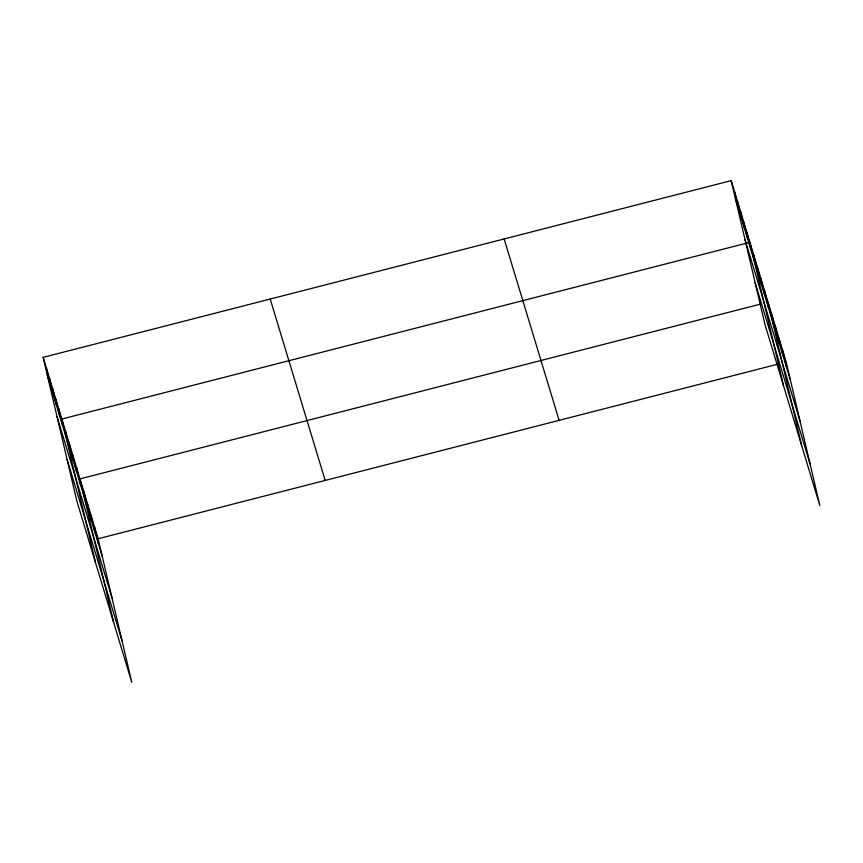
<?xml version="1.0" encoding="UTF-8"?>
<svg xmlns="http://www.w3.org/2000/svg" width="863" height="863" viewBox="0 0 863 863"><rect width="100%" height="100%" fill="white"/><g stroke="black" fill="none" stroke-linecap="round" stroke-linejoin="round"><path stroke-width="1.29" d="M43.15 357.368L98.112 538.76L131.802 682.363L76.829 500.972L43.15 357.368L731.198 180.637L786.171 362.029L819.85 505.632L764.888 324.24L731.198 180.637M760.292 304.164L79.979 478.9L113.657 622.503M98.112 538.76L777.142 364.348M735.33 198.231L790.292 379.612M745.082 239.817L800.044 421.198M755.136 282.654L810.098 464.046M504.143 238.965L559.116 420.346M270.205 299.051L325.168 480.432M47.271 374.952L102.244 556.344M57.034 416.538L111.996 597.93M67.077 459.386L122.039 640.778M782.536 350.054L786.668 367.649M778.911 338.091L783.032 355.675M775.287 326.117L779.408 343.701M771.662 314.143L775.783 331.726M768.027 302.169L801.716 445.772M764.402 290.205L768.523 307.789M760.778 278.231L764.898 295.815M757.142 266.257L761.274 283.841M753.518 254.283L757.638 271.867M783.572 385.912L749.893 242.32L61.834 419.04L95.523 562.644M746.775 232.039L750.896 249.623M743.658 221.759L747.79 239.342M740.551 211.478L744.672 229.062M737.434 201.198L741.554 218.781M734.316 190.917L738.448 208.501M94.488 526.786L98.609 544.37M90.863 514.812L94.984 532.395M87.228 502.838L91.359 520.421M83.603 490.874L87.724 508.458M76.354 466.926L80.475 484.51M72.719 454.952L76.85 472.536M69.094 442.978L73.215 460.572M65.469 431.015L69.59 448.598M58.727 408.76L62.848 426.344M55.61 398.479L59.73 416.063M52.492 388.199L56.624 405.783M49.374 377.918L53.506 395.513M46.268 367.649L50.388 385.232"/></g></svg>
